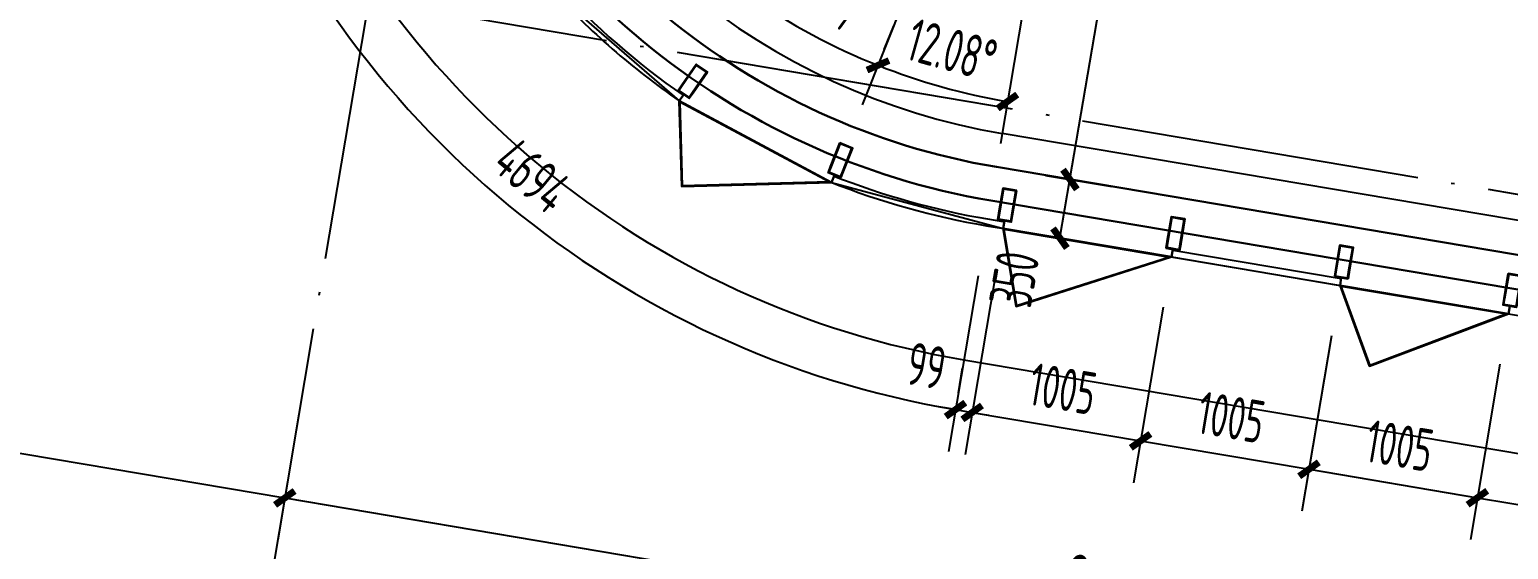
# Model space of a CAD drawing. Extents: x -936 to 12807311, y 101 to 1511157.
# Drawn here: x 12234968 to 12243670, y 1158032 to 1161088 of the extents above; entities that cross this region are included whole.
import ezdxf

# ---------------------------------------------------------------- set-up
doc = ezdxf.new("R2010")
doc.units = 0
doc.header["$LTSCALE"] = 1000
doc.header["$MEASUREMENT"] = 0
doc.linetypes.add('PX-GRID-T2$0$DOTE', pattern=[2.4200000000000004, 2, -0.2, 0.02, -0.2])
doc.layers.add('PX-GLAZ-F2$0$PX-GLAZ-F2$0$_EDO-ALUMINIUM-SECTION', color=90, linetype='Continuous', lineweight=30)
doc.layers.add('PX-GLAZ-F2$0$PX-GLAZ-F2$0$PX-GLAZ-F2$0$板边线', color=36, linetype='Continuous', lineweight=30)
for name, color, linetype in [('PX-GLAZ-F2$0$PX-GLAZ-F2$0$PX-GLAZ-F2$0$幕墙线', 104, 'Continuous'), ('PX-GLAZ-F2$0$PX-GLAZ-F2$0$PX-GLAZ-F2$0$平台轮廓', 3, 'Continuous'), ('PX-GRID-T2$0$DOTE', 1, 'Continuous'), ('PX-GRID-T2$0$PUB_DIM', 3, 'Continuous'), ('PX-PLAN-F2-T2$0$PUB_DIM', 3, 'Continuous'), ('PX-PLAN-F2-T2$0$WALL', 9, 'Continuous')]:
    doc.layers.add(name, color=color, linetype=linetype)
doc.styles.add('PX-GRID-T2$0$XD2008_T3', font='xd-hzs.shx', dxfattribs={"width": 0.7, "bigfont": 'xd-hztxt.shx'})
doc.styles.add('PX-PLAN-F2-T2$0$XD2008_T3', font='xd-hzs.shx', dxfattribs={"width": 0.7, "bigfont": 'xd-hztxt.shx'})
doc.dimstyles.new('PX-GRID-T2$0$_TCH_ARCH&&100', dxfattribs={"dimtxt": 350, "dimasz": 100, "dimexe": 250, "dimexo": 300, "dimgap": 100, "dimtad": 1, "dimdec": 0, "dimzin": 0, "dimdsep": 46, "dimtxsty": 'PX-GRID-T2$0$XD2008_T3', "dimblk": 'PX-GRID-T2$0$_ArchTick', "dimcen": 0.09, "dimclrd": 1, "dimclre": 1, "dimclrt": 4, "dimazin": 2, "dimtfac": 1, "dimtdec": 0, "dimtix": 1, "dimtmove": 2, "dimatfit": 3, "dimfxl": 0, "dimtolj": 1, "dimtzin": 0, "dimarcsym": 0})
doc.dimstyles.new('PX-PLAN-F2-T2$0$_TCH_ARCH&&100', dxfattribs={"dimtxt": 250, "dimasz": 100, "dimexe": 250, "dimexo": 300, "dimgap": 100, "dimtad": 1, "dimdec": 0, "dimzin": 0, "dimdsep": 46, "dimtxsty": 'PX-PLAN-F2-T2$0$XD2008_T3', "dimblk": 'PX-PLAN-F2-T2$0$_ArchTick', "dimcen": 0.09, "dimclrd": 1, "dimclrt": 4, "dimazin": 2, "dimtfac": 1, "dimtdec": 0, "dimtix": 1, "dimtmove": 2, "dimatfit": 3, "dimfxl": 0, "dimtolj": 1, "dimtzin": 0, "dimarcsym": 0})

# ---------------------------------------------------------------- blocks, each defined once
blk = doc.blocks.new('PX-PLAN-F2-T2$0$_ArchTick')
at = {"color": 0, "linetype": 'ByBlock', "const_width": 0.4}
blk.add_lwpolyline([(-0.5, -0.5), (0.5, 0.5)], dxfattribs=at)
blk = doc.blocks.new('*D1023')
at = {"layer": 'Defpoints', "color": 0, "transparency": 16777216}
for p in [(12240598.70817267, 1159935.125151548), (12240696.71771135, 1159918.591388902), (12240514.29463525, 1158837.216149826)]:
    blk.add_point(p, dxfattribs=at)
at = {"layer": 'PX-PLAN-F2-T2$0$PUB_DIM', "color": 0, "lineweight": -2, "transparency": 16777216}
for p, q in [((12240548.80463938, 1159639.30487272), (12240374.69881883, 1158607.233013449)), ((12240646.81417807, 1159622.771110074), (12240472.70835752, 1158590.699250803))]:
    blk.add_line(p, q, dxfattribs=at)
at = {"layer": 'PX-PLAN-F2-T2$0$PUB_DIM', "color": 1, "lineweight": -2, "transparency": 16777216}
for p, q in [((12240416.28509657, 1158853.749912472), (12240317.67833696, 1158870.384423566)), ((12240416.28509657, 1158853.749912472), (12240514.29463525, 1158837.216149826)), ((12240514.29463525, 1158837.216149826), (12240612.90139486, 1158820.581638732))]:
    blk.add_line(p, q, dxfattribs=at)
at = {"layer": 'PX-PLAN-F2-T2$0$PUB_DIM', "color": 1, "lineweight": -2, "transparency": 16777216, "xscale": 100, "yscale": 100, "zscale": 100}
for p, rotation in [((12240416.28509657, 1158853.749912472), 350.4246163875676), ((12240514.29463525, 1158837.216149826), 170.4246163875676)]:
    blk.add_blockref('PX-PLAN-F2-T2$0$_ArchTick', p, dxfattribs=dict(at, rotation=rotation))
at = {"layer": 'PX-PLAN-F2-T2$0$PUB_DIM', "color": 4, "transparency": 16777216, "insert": (12240245.59559524, 1159110.723536835), "char_height": 250, "attachment_point": 5, "rotation": 350.4246163875676, "style": 'PX-PLAN-F2-T2$0$XD2008_T3'}
blk.add_mtext('\\A1;99', dxfattribs=at)
blk = doc.blocks.new('*D1024')
at = {"layer": 'Defpoints', "color": 0, "transparency": 16777216}
for p in [(12240696.71771135, 1159918.591388902), (12241687.71564542, 1159751.414552404), (12241505.29256932, 1158670.039313328)]:
    blk.add_point(p, dxfattribs=at)
at = {"layer": 'PX-PLAN-F2-T2$0$PUB_DIM', "color": 0, "lineweight": -2, "transparency": 16777216}
for p, q in [((12240646.81417807, 1159622.771110074), (12240472.70835752, 1158590.699250803)), ((12241637.81211214, 1159455.594273576), (12241463.70629159, 1158423.522414305))]:
    blk.add_line(p, q, dxfattribs=at)
at = {"layer": 'PX-PLAN-F2-T2$0$PUB_DIM', "color": 1, "lineweight": -2, "transparency": 16777216}
blk.add_line((12240514.29463526, 1158837.216149827), (12241505.29256932, 1158670.039313328), dxfattribs=at)
at = {"layer": 'PX-PLAN-F2-T2$0$PUB_DIM', "color": 1, "lineweight": -2, "transparency": 16777216, "xscale": 100, "yscale": 100, "zscale": 100}
for p, rotation in [((12240514.29463526, 1158837.216149827), 170.4246163875803), ((12241505.29256932, 1158670.039313328), 350.4246163875803)]:
    blk.add_blockref('PX-PLAN-F2-T2$0$_ArchTick', p, dxfattribs=dict(at, rotation=rotation))
at = {"layer": 'PX-PLAN-F2-T2$0$PUB_DIM', "color": 4, "transparency": 16777216, "insert": (12241047.22125225, 1158975.492940698), "char_height": 250, "attachment_point": 5, "rotation": 350.4246163875803, "style": 'PX-PLAN-F2-T2$0$XD2008_T3'}
blk.add_mtext('\\A1;1005', dxfattribs=at)
blk = doc.blocks.new('*D1025')
at = {"layer": 'Defpoints', "color": 0, "transparency": 16777216}
for p in [(12241687.71564542, 1159751.414552403), (12242678.71357949, 1159584.237715904), (12242496.2905034, 1158502.862476828)]:
    blk.add_point(p, dxfattribs=at)
at = {"layer": 'PX-PLAN-F2-T2$0$PUB_DIM', "color": 0, "lineweight": -2, "transparency": 16777216}
for p, q in [((12241637.81211214, 1159455.594273575), (12241463.70629159, 1158423.522414304)), ((12242628.81004621, 1159288.417437076), (12242454.70422566, 1158256.345577805))]:
    blk.add_line(p, q, dxfattribs=at)
at = {"layer": 'PX-PLAN-F2-T2$0$PUB_DIM', "color": 1, "lineweight": -2, "transparency": 16777216}
blk.add_line((12241505.29256932, 1158670.039313327), (12242496.2905034, 1158502.862476828), dxfattribs=at)
at = {"layer": 'PX-PLAN-F2-T2$0$PUB_DIM', "color": 1, "lineweight": -2, "transparency": 16777216, "xscale": 100, "yscale": 100, "zscale": 100}
for p, rotation in [((12241505.29256932, 1158670.039313327), 170.4246163875848), ((12242496.2905034, 1158502.862476828), 350.4246163875848)]:
    blk.add_blockref('PX-PLAN-F2-T2$0$_ArchTick', p, dxfattribs=dict(at, rotation=rotation))
at = {"layer": 'PX-PLAN-F2-T2$0$PUB_DIM', "color": 4, "transparency": 16777216, "insert": (12242038.21918632, 1158808.316104198), "char_height": 250, "attachment_point": 5, "rotation": 350.4246163875849, "style": 'PX-PLAN-F2-T2$0$XD2008_T3'}
blk.add_mtext('\\A1;1005', dxfattribs=at)
blk = doc.blocks.new('*D1026')
at = {"layer": 'Defpoints', "color": 0, "transparency": 16777216}
for p in [(12242678.71357949, 1159584.237715904), (12243669.71151356, 1159417.060879405), (12243487.28843747, 1158335.685640329)]:
    blk.add_point(p, dxfattribs=at)
at = {"layer": 'PX-PLAN-F2-T2$0$PUB_DIM', "color": 0, "lineweight": -2, "transparency": 16777216}
for p, q in [((12242628.81004621, 1159288.417437076), (12242454.70422566, 1158256.345577805)), ((12243619.80798028, 1159121.240600577), (12243445.70215973, 1158089.168741306))]:
    blk.add_line(p, q, dxfattribs=at)
at = {"layer": 'PX-PLAN-F2-T2$0$PUB_DIM', "color": 1, "lineweight": -2, "transparency": 16777216}
blk.add_line((12242496.2905034, 1158502.862476829), (12243487.28843747, 1158335.685640329), dxfattribs=at)
at = {"layer": 'PX-PLAN-F2-T2$0$PUB_DIM', "color": 1, "lineweight": -2, "transparency": 16777216, "xscale": 100, "yscale": 100, "zscale": 100}
for p, rotation in [((12242496.2905034, 1158502.862476829), 170.4246163875718), ((12243487.28843747, 1158335.685640329), 350.4246163875717)]:
    blk.add_blockref('PX-PLAN-F2-T2$0$_ArchTick', p, dxfattribs=dict(at, rotation=rotation))
at = {"layer": 'PX-PLAN-F2-T2$0$PUB_DIM', "color": 4, "transparency": 16777216, "insert": (12243029.21712039, 1158641.139267699), "char_height": 250, "attachment_point": 5, "rotation": 350.4246163875718, "style": 'PX-PLAN-F2-T2$0$XD2008_T3'}
blk.add_mtext('\\A1;1005', dxfattribs=at)
blk = doc.blocks.new('*D1027')
at = {"layer": 'Defpoints', "color": 0, "transparency": 16777216}
for p in [(12243669.71151357, 1159417.060879404), (12244660.70944764, 1159249.884042904), (12244478.28637154, 1158168.508803829)]:
    blk.add_point(p, dxfattribs=at)
at = {"layer": 'PX-PLAN-F2-T2$0$PUB_DIM', "color": 0, "lineweight": -2, "transparency": 16777216}
for p, q in [((12243619.80798028, 1159121.240600577), (12243445.70215973, 1158089.168741305)), ((12244610.80591436, 1158954.063764076), (12244436.70009381, 1157921.991904806))]:
    blk.add_line(p, q, dxfattribs=at)
at = {"layer": 'PX-PLAN-F2-T2$0$PUB_DIM', "color": 1, "lineweight": -2, "transparency": 16777216}
blk.add_line((12243487.28843747, 1158335.685640329), (12244478.28637154, 1158168.508803829), dxfattribs=at)
at = {"layer": 'PX-PLAN-F2-T2$0$PUB_DIM', "color": 1, "lineweight": -2, "transparency": 16777216, "xscale": 100, "yscale": 100, "zscale": 100}
for p, rotation in [((12243487.28843747, 1158335.685640329), 170.4246163875809), ((12244478.28637154, 1158168.508803829), 350.424616387581)]:
    blk.add_blockref('PX-PLAN-F2-T2$0$_ArchTick', p, dxfattribs=dict(at, rotation=rotation))
at = {"layer": 'PX-PLAN-F2-T2$0$PUB_DIM', "color": 4, "transparency": 16777216, "insert": (12244020.21505447, 1158473.9624312), "char_height": 250, "attachment_point": 5, "rotation": 350.42461638758095, "style": 'PX-PLAN-F2-T2$0$XD2008_T3'}
blk.add_mtext('\\A1;1005', dxfattribs=at)
blk = doc.blocks.new('*D1035')
at = {"layer": 'Defpoints', "color": 0, "transparency": 16777216}
for p in [(12241347.26117191, 1164372.429333841), (12240278.19153837, 1161679.257584463), (12240865.25963029, 1161515.20017487), (12240208.81333971, 1160789.167686191)]:
    blk.add_point(p, dxfattribs=at)
at = {"layer": 'PX-PLAN-F2-T2$0$PUB_DIM', "color": 0, "lineweight": -2, "transparency": 16777216}
for p, q in [((12240167.5065147, 1161400.422820604), (12239867.8583215, 1160645.557072493)), ((12240815.35609701, 1161219.379896041), (12240680.25648653, 1160418.530701366))]:
    blk.add_line(p, q, dxfattribs=at)
at = {"layer": 'PX-PLAN-F2-T2$0$PUB_DIM', "color": 1, "lineweight": -2, "transparency": 16777216}
blk.add_arc((12241347.26117191, 1164372.429333841), 3759.764288110659, 248.3491195027002, 260.4246163874505, dxfattribs=at)
at = {"layer": 'PX-PLAN-F2-T2$0$PUB_DIM', "color": 1, "lineweight": -2, "transparency": 16777216, "xscale": 100, "yscale": 100, "zscale": 100}
for p, rotation in [((12239960.09584122, 1160877.919375709), 158.3491195027002), ((12240721.84276426, 1160665.047600389), 350.4246163874505)]:
    blk.add_blockref('PX-PLAN-F2-T2$0$_ArchTick', p, dxfattribs=dict(at, rotation=rotation))
at = {"layer": 'PX-PLAN-F2-T2$0$PUB_DIM', "color": 4, "transparency": 16777216, "insert": (12240395.91270332, 1160968.094646442), "char_height": 250, "attachment_point": 5, "rotation": 344.386867945112, "style": 'PX-PLAN-F2-T2$0$XD2008_T3'}
blk.add_mtext('\\A1;12.08°', dxfattribs=at)
blk = doc.blocks.new('*D1036')
at = {"layer": 'Defpoints', "color": 0, "transparency": 16777216}
for p in [(12241347.26117191, 1164372.429333844), (12239450.51145466, 1161126.17487489), (12239097.57056982, 1161113.806095067), (12239886.30582544, 1160692.029533135)]:
    blk.add_point(p, dxfattribs=at)
at = {"layer": 'PX-PLAN-F2-T2$0$PUB_DIM', "color": 0, "lineweight": -2, "transparency": 16777216}
for p, q in [((12239268.01182125, 1161360.686187038), (12239353.23244696, 1161484.126233024)), ((12239996.99084911, 1160970.864296993), (12240052.33336094, 1161110.281678923))]:
    blk.add_line(p, q, dxfattribs=at)
at = {"layer": 'PX-PLAN-F2-T2$0$PUB_DIM', "color": 1, "lineweight": -2, "transparency": 16777216}
blk.add_arc((12241347.26117191, 1164372.429333844), 3759.764288114384, 235.379549847625, 248.3491195027369, dxfattribs=at)
at = {"layer": 'PX-PLAN-F2-T2$0$PUB_DIM', "color": 1, "lineweight": -2, "transparency": 16777216, "xscale": 100, "yscale": 100, "zscale": 100}
for p, rotation in [((12239211.19807077, 1161278.392823047), 145.379549847625), ((12239960.09584122, 1160877.919375707), 338.3491195027369)]:
    blk.add_blockref('PX-PLAN-F2-T2$0$_ArchTick', p, dxfattribs=dict(at, rotation=rotation))
at = {"layer": 'PX-PLAN-F2-T2$0$PUB_DIM', "color": 4, "transparency": 16777216, "insert": (12239680.4045644, 1161255.35576677), "char_height": 250, "attachment_point": 5, "rotation": 331.86433467518094, "style": 'PX-PLAN-F2-T2$0$XD2008_T3'}
blk.add_mtext('\\A1;12.97°', dxfattribs=at)
blk = doc.blocks.new('*D1041')
at = {"layer": 'Defpoints', "color": 0, "transparency": 16777216}
for p in [(12241347.2611719, 1164372.429333841), (12235917.86791606, 1162341.939346246), (12237090.1429191, 1160739.320033208), (12240383.01607439, 1158656.536393249)]:
    blk.add_point(p, dxfattribs=at)
at = {"layer": 'PX-PLAN-F2-T2$0$PUB_DIM', "color": 0, "lineweight": -2, "transparency": 16777216}
for p, q in [((12236198.86069243, 1162447.025309285), (12236339.35708061, 1162499.568290804)), ((12240432.91960767, 1158952.356672078), (12240457.87137431, 1159100.266811489))]:
    blk.add_line(p, q, dxfattribs=at)
at = {"layer": 'PX-PLAN-F2-T2$0$PUB_DIM', "color": 1, "lineweight": -2, "transparency": 16777216}
blk.add_arc((12241347.2611719, 1164372.429333841), 5596.654269181192, 200.5048423897128, 260.4246163875447, dxfattribs=at)
at = {"layer": 'PX-PLAN-F2-T2$0$PUB_DIM', "color": 1, "lineweight": -2, "transparency": 16777216, "xscale": 100, "yscale": 100, "zscale": 100}
for p, rotation in [((12236105.19643363, 1162411.996654937), 110.5048423897129), ((12240416.28509657, 1158853.749912467), 350.4246163875447)]:
    blk.add_blockref('PX-PLAN-F2-T2$0$_ArchTick', p, dxfattribs=dict(at, rotation=rotation))
at = {"layer": 'PX-PLAN-F2-T2$0$PUB_DIM', "color": 4, "transparency": 16777216, "insert": (12237927.91797974, 1160229.63296885), "char_height": 250, "attachment_point": 5, "rotation": 320.46472938862877, "style": 'PX-PLAN-F2-T2$0$XD2008_T3'}
blk.add_mtext('\\A1;4694', dxfattribs=at)
blk = doc.blocks.new('*D1042')
at = {"layer": 'Defpoints', "color": 0, "transparency": 16777216}
for p in [(12241347.2611719, 1164372.429333845), (12241786.03611426, 1164297.733115968), (12240650.79388543, 1160281.293233954)]:
    blk.add_point(p, dxfattribs=at)
at = {"layer": 'PX-PLAN-F2-T2$0$PUB_DIM', "color": 1, "lineweight": -2, "transparency": 16777216}
blk.add_line((12241089.56882779, 1160206.597016077), (12241786.03611426, 1164297.733115968), dxfattribs=at)
at = {"layer": 'PX-PLAN-F2-T2$0$PUB_DIM', "color": 0, "lineweight": -2, "transparency": 16777216}
for p, q in [((12241643.00628275, 1164322.082244477), (12242032.49037331, 1164255.777208161)), ((12240946.53899628, 1160230.946144585), (12241336.02308683, 1160164.641108269))]:
    blk.add_line(p, q, dxfattribs=at)
at = {"layer": 'PX-PLAN-F2-T2$0$PUB_DIM', "color": 1, "lineweight": -2, "transparency": 16777216, "xscale": 100, "yscale": 100, "zscale": 100}
for p, rotation in [((12241786.03611426, 1164297.733115968), 80.33869558370442), ((12241089.56882779, 1160206.597016077), 260.3386955837044)]:
    blk.add_blockref('PX-PLAN-F2-T2$0$_ArchTick', p, dxfattribs=dict(at, rotation=rotation))
at = {"layer": 'PX-PLAN-F2-T2$0$PUB_DIM', "color": 4, "transparency": 16777216, "insert": (12241215.99363789, 1162289.92538305), "char_height": 250, "attachment_point": 5, "rotation": 80.33869558370442, "style": 'PX-PLAN-F2-T2$0$XD2008_T3'}
blk.add_mtext('\\A1;4150', dxfattribs=at)
blk = doc.blocks.new('*D1043')
at = {"layer": 'Defpoints', "color": 0, "transparency": 16777216}
for p in [(12240650.79388543, 1160281.293233953), (12241089.56882779, 1160206.597016077), (12240592.05483139, 1159936.25267121)]:
    blk.add_point(p, dxfattribs=at)
at = {"layer": 'PX-PLAN-F2-T2$0$PUB_DIM', "color": 0, "lineweight": -2, "transparency": 16777216}
for p, q in [((12240946.53899628, 1160230.946144584), (12241336.02308683, 1160164.64110827)), ((12240887.79994224, 1159885.905581842), (12241277.2840328, 1159819.600545528))]:
    blk.add_line(p, q, dxfattribs=at)
at = {"layer": 'PX-PLAN-F2-T2$0$PUB_DIM', "color": 1, "lineweight": -2, "transparency": 16777216}
blk.add_line((12241030.82977375, 1159861.556453335), (12241089.56882779, 1160206.597016077), dxfattribs=at)
at = {"layer": 'PX-PLAN-F2-T2$0$PUB_DIM', "color": 1, "lineweight": -2, "transparency": 16777216, "xscale": 100, "yscale": 100, "zscale": 100}
for p, rotation in [((12241089.56882779, 1160206.597016077), 80.33869558385372), ((12241030.82977375, 1159861.556453335), 260.3386955838537)]:
    blk.add_blockref('PX-PLAN-F2-T2$0$_ArchTick', p, dxfattribs=dict(at, rotation=rotation))
at = {"layer": 'PX-PLAN-F2-T2$0$PUB_DIM', "color": 4, "transparency": 16777216, "insert": (12240761.7398599, 1159621.581778441), "char_height": 250, "attachment_point": 5, "rotation": 80.33869558385372, "style": 'PX-PLAN-F2-T2$0$XD2008_T3'}
blk.add_mtext('\\A1;350', dxfattribs=at)
blk = doc.blocks.new('PX-GLAZ-F2$0$PX-GLAZ-F2$0$标准块')
at = {"layer": 'PX-GLAZ-F2$0$PX-GLAZ-F2$0$_EDO-ALUMINIUM-SECTION'}
blk.add_line((0, 0), (0.003930399194359779, -45.99634640989825, 0.08170139435610035), dxfattribs=at)
at = {"layer": 'PX-GLAZ-F2$0$PX-GLAZ-F2$0$_EDO-ALUMINIUM-SECTION', "extrusion": (1.582938578771372e-17, 0.001776255547346146, 0.9999984224568711)}
for points in [[(40.00000000745058, -48.99682280369665), (40.00000000745058, -84.9997323684765), (40.00005751848221, -232.9989440002123), (-39.99993549473584, -232.9989529884207), (-39.99999388121068, -85.16722874860984), (-40.00000705569983, -45.9998373127823), (40.00000000745058, -45.99300130209959)], [(37.00000000931323, -48.99682280276532), (37.00000001117587, -84.9997323684765), (37.00000001117587, -84.9997323684765), (37.00005752034485, -229.9989538018185), (-36.99993549287319, -229.9989621157482), (-36.9999930113554, -84.99974068426889), (-36.99999394081533, -84.99973236940782), (-37.00000604242086, -48.99957150742597), (37.00000000745058, -48.99324819854563)]]:
    blk.add_lwpolyline(points, close=True, dxfattribs=at)
blk = doc.blocks.new('PX-GLAZ-F2')
for p, q in [((12241687.74259586, 1159751.574035049, 38.58800248237647), (12242678.71358961, 1159584.237714202)), ((12241694.40274809, 1159791.015667524, 38.58800248237647), (12242685.37374183, 1159623.679346677))]:
    blk.add_line(p, q)
for points in [[(12238038.33241152, 1161322.676809858, 0.05553052392117306), (12238790.64240056, 1160669.227954382, 0.05553052392117306)], [(12238067.74511161, 1161349.785721183, 0.05553052392121521), (12238813.36790075, 1160702.145299978, 0.05553052392121521)], [(12239682.24367667, 1160191.793408602, 0.05302241359227782), (12240598.70817267, 1159935.125151554), (12240687.72128312, 1159920.109045364)], [(12239697.04383219, 1160228.954616827, 0.05302241359223121), (12240605.36197711, 1159974.567855398), (12240694.37508756, 1159959.551749208)]]:
    blk.add_lwpolyline(points, format="xyb")
at = {"layer": 'PX-GLAZ-F2$0$PX-GLAZ-F2$0$_EDO-ALUMINIUM-SECTION'}
blk.add_lwpolyline([(12224760.25128515, 1188028.388679824), (12226613.69519658, 1186174.955012612, -0.1072892985715656), (12231238.85093749, 1178985.017986849), (12237273.5785629, 1162848.563401733, 0.2675740430315334), (12240624.37258755, 1160082.915822869), (12251365.84168272, 1158270.878924541, 0.4142081068710295), (12256378.8234796, 1161836.591839584), (12258925.60882612, 1176931.819757678)], format="xyb", dxfattribs=at)
for points in [[(12238790.64240056, 1160669.227954388), (12238805.64236086, 1160165.680695803), (12239686.98581696, 1160189.907876084)], [(12238793.79529607, 1160664.139939225), (12238808.55190959, 1160168.761809401), (12239675.59718801, 1160192.595948211)], [(12240696.71771135, 1159918.591388901), (12240772.27114527, 1159460.16002422), (12241687.74254677, 1159751.574019422)], [(12240700.3607658, 1159914.935119876), (12240774.66704978, 1159464.071017387), (12241675.02689336, 1159750.674682672)], [(12242678.71357949, 1159584.237715899), (12242852.27655223, 1159109.272588539), (12243669.71151356, 1159417.0608794)], [(12242683.30223069, 1159580.421243574), (12242854.0545371, 1159113.147667407), (12243658.25201532, 1159415.951656769)]]:
    blk.add_lwpolyline(points, close=True, dxfattribs=at)
at = {"layer": 'PX-GLAZ-F2$0$PX-GLAZ-F2$0$PX-GLAZ-F2$0$幕墙线'}
for points in [[(12234971.93615347, 1167320.912007895), (12235646.94061626, 1166768.076465182), (12235999.18622602, 1165826.195462254), (12235675.68926519, 1165438.139669946), (12236351.2242032, 1164884.869662615), (12236703.2621794, 1163943.543861784), (12236379.76521755, 1163555.488068268), (12237037.81767952, 1163048.965022572), (12237441.69172554, 1162137.137916476), (12237235.12489056, 1161675.586879605), (12238039.10505406, 1161322.005636124), (12238790.64236618, 1160669.227920012), (12238805.64232649, 1160165.680661426), (12239686.98578258, 1160189.907841707), (12240696.71767698, 1159918.591354524), (12240772.27111089, 1159460.159989844), (12241687.74251239, 1159751.573985045), (12242678.71354511, 1159584.237681523), (12242852.27651785, 1159109.272554162), (12243669.71147919, 1159417.060845023), (12244660.70941326, 1159249.884008524)], [(12240696.71771135, 1159918.591388908), (12251339.92596504, 1158123.130646873)]]:
    blk.add_lwpolyline(points, dxfattribs=at)
for points in [[(12238038.33241152, 1161322.676809858, 0.05553052392125191), (12238790.64240056, 1160669.227954382)], [(12239682.24367668, 1160191.793408602, 0.0530224135921825), (12240598.70817267, 1159935.125151554), (12240687.72128312, 1159920.109045364)], [(12240696.71771135, 1159918.591388909), (12251340.17726784, 1158123.088253237, 0.06720937160839277), (12252543.85395348, 1158083.466880088)]]:
    blk.add_lwpolyline(points, format="xyb", dxfattribs=at)
at = {"layer": 'PX-GLAZ-F2$0$PX-GLAZ-F2$0$PX-GLAZ-F2$0$平台轮廓', "ltscale": 100}
blk.add_lwpolyline([(12224100.1653158, 1188475.75602978), (12223535.18085895, 1187910.770840481), (12225942.02942006, 1185503.928528109, -0.1072895632526993), (12230349.13991877, 1178652.956953138), (12236383.05545681, 1162515.910651781, 0.2675740428470937), (12240465.63208266, 1159146.271074891), (12251256.42476282, 1157325.913514771, 0.414208106871037), (12258631.84625697, 1162572.019872548), (12261003.95114493, 1176631.887139511, -0.414213222373079), (12266766.08529776, 1180730.393204295), (12271464.47561844, 1179938.386453936, -0.197624323764968), (12274687.28636963, 1177917.663836213), (12277074.97876072, 1174576.912662164, 0.1972663651005048), (12281463.10264201, 1171846.089276327), (12294714.9260508, 1169610.329047972), (12294846.94838936, 1170392.853351991)], format="xyb", dxfattribs=at)
at = {"layer": 'PX-GLAZ-F2$0$PX-GLAZ-F2$0$PX-GLAZ-F2$0$板边线', "color": 30}
blk.add_lwpolyline([(12229273.0996878, 1193648.597605203), (12224347.57565513, 1188723.342640019), (12226754.40381288, 1186316.49592862, -0.107289298571393), (12231425.46680681, 1179055.194763648), (12237460.19443223, 1162918.740178538, 0.2675740430316652), (12240656.9289615, 1160280.248810203), (12251398.39805667, 1158468.211911886, 0.4142081068710582), (12256180.89793185, 1161869.98400325), (12261231.54395663, 1191806.018063687)], format="xyb", dxfattribs=at)
at = {"layer": 'PX-GLAZ-F2$0$PX-GLAZ-F2$0$_EDO-ALUMINIUM-SECTION', "extrusion": (0.0006747888412181373, 0.001692582040630249, 0.99999833991165), "rotation": 145.3794963148469}
blk.add_blockref('PX-GLAZ-F2$0$PX-GLAZ-F2$0$标准块', (12238787.85369643, 1160653.588238974, 10223.12724637233), dxfattribs=at)
at = {"layer": 'PX-GLAZ-F2$0$PX-GLAZ-F2$0$_EDO-ALUMINIUM-SECTION', "extrusion": (0.000277702414830609, 0.001800848498571435, 0.9999983399116491), "rotation": 158.3490845010471}
blk.add_blockref('PX-GLAZ-F2$0$PX-GLAZ-F2$0$标准块', (12239686.50690283, 1160181.905326182, 5488.316884111625), dxfattribs=at)
at = {"layer": 'PX-GLAZ-F2$0$PX-GLAZ-F2$0$_EDO-ALUMINIUM-SECTION', "extrusion": (-0.02129723283385184, 0.01402217306929354, 0.9996748504068889), "rotation": 293.7904788945926}
for p in [(-7700108.247537755, 9582726.909070935, -244428.3888121312), (-7700918.913391648, 9584565.58281477, -244475.2882036133)]:
    blk.add_blockref('PX-GLAZ-F2$0$PX-GLAZ-F2$0$标准块', p, dxfattribs=at)
at = {"layer": 'PX-GLAZ-F2$0$PX-GLAZ-F2$0$_EDO-ALUMINIUM-SECTION', "extrusion": (-0.02696763587394188, 0.006350670044568057, 0.9996161341261732), "rotation": 273.6744867722895}
for p in [(-3934937.369629577, 11645429.68955533, -322764.1782317574), (-3935066.235653927, 11647434.78431457, -322819.7513432267)]:
    blk.add_blockref('PX-GLAZ-F2$0$PX-GLAZ-F2$0$标准块', p, dxfattribs=at)
blk = doc.blocks.new('PX-GRID-T2$0$_ArchTick')
at = {"color": 0, "linetype": 'ByBlock', "const_width": 0.4}
blk.add_lwpolyline([(-0.5, -0.5), (0.5, 0.5)], dxfattribs=at)
blk = doc.blocks.new('*D2292')
at = {"layer": 'Defpoints', "color": 0, "transparency": 16777216}
for p in [(12229010.03856139, 1160404.375097764), (12236602.74055964, 1159123.408132673), (12236469.64720788, 1158334.521154762)]:
    blk.add_point(p, dxfattribs=at)
at = {"layer": 'PX-GRID-T2$0$PUB_DIM', "color": 1, "lineweight": -2, "transparency": 16777216}
for p, q in [((12228960.13075756, 1160108.555539391), (12228835.3553731, 1159368.971821209)), ((12228876.94520963, 1159615.488119854), (12236469.64720788, 1158334.521154762)), ((12236552.83275581, 1158827.588574299), (12236428.05737135, 1158088.004856118))]:
    blk.add_line(p, q, dxfattribs=at)
at = {"layer": 'PX-GRID-T2$0$PUB_DIM', "color": 1, "lineweight": -2, "transparency": 16777216, "xscale": 100, "yscale": 100, "zscale": 100}
for p, rotation in [((12228876.94520963, 1159615.488119854), 170.423789247324), ((12236469.64720788, 1158334.521154762), 350.423789247324)]:
    blk.add_blockref('PX-GRID-T2$0$_ArchTick', p, dxfattribs=dict(at, rotation=rotation))
at = {"layer": 'PX-GRID-T2$0$PUB_DIM', "color": 4, "transparency": 16777216, "insert": (12232719.04502894, 1159246.172565817), "char_height": 350, "attachment_point": 5, "rotation": 350.42378924729826, "style": 'PX-GRID-T2$0$XD2008_T3'}
blk.add_mtext('\\A1;7700', dxfattribs=at)
blk = doc.blocks.new('*D2293')
at = {"layer": 'Defpoints', "color": 0, "transparency": 16777216}
for p in [(12236602.74055965, 1159123.408132673), (12246266.17946653, 1157493.086540737), (12246133.08611476, 1156704.199562825)]:
    blk.add_point(p, dxfattribs=at)
at = {"layer": 'PX-GRID-T2$0$PUB_DIM', "color": 1, "lineweight": -2, "transparency": 16777216}
for p, q in [((12236552.83275581, 1158827.588574299), (12236428.05737135, 1158088.004856117)), ((12236469.64720788, 1158334.521154762), (12246133.08611476, 1156704.199562825)), ((12246216.27166269, 1157197.266982363), (12246091.49627823, 1156457.683264181))]:
    blk.add_line(p, q, dxfattribs=at)
at = {"layer": 'PX-GRID-T2$0$PUB_DIM', "color": 1, "lineweight": -2, "transparency": 16777216, "xscale": 100, "yscale": 100, "zscale": 100}
for p, rotation in [((12236469.64720788, 1158334.521154762), 170.4237892473239), ((12246133.08611476, 1156704.199562825), 350.4237892473239)]:
    blk.add_blockref('PX-GRID-T2$0$_ArchTick', p, dxfattribs=dict(at, rotation=rotation))
at = {"layer": 'PX-GRID-T2$0$PUB_DIM', "color": 4, "transparency": 16777216, "insert": (12241347.1154815, 1157790.528287304), "char_height": 350, "attachment_point": 5, "rotation": 350.42378924730633, "style": 'PX-GRID-T2$0$XD2008_T3'}
blk.add_mtext('\\A1;9800', dxfattribs=at)
blk = doc.blocks.new('PX-PLAN-F2-T2')
at = {"layer": 'PX-PLAN-F2-T2$0$WALL'}
for p, q in [((12251431.66707884, 1158665.425431086), (12240690.19798368, 1160477.462329404)), ((12251398.39805666, 1158468.211911868), (12240656.92896148, 1160280.248810186))]:
    blk.add_line(p, q, dxfattribs=at)
for centre, radius, start, end in [((12241347.26117189, 1164372.429333826), 3949.999999853258, 200.5048423897244, 260.4246163874972), ((12241347.26117188, 1164372.429333827), 4149.999999853704, 200.5048423897387, 260.424616387527)]:
    blk.add_arc(centre, radius, start, end, dxfattribs=at)
at = {"layer": 'PX-PLAN-F2-T2$0$PUB_DIM'}
dim = blk.add_angular_dim_3p(base=(12237090.1429191, 1160739.320033208), center=(12241347.2611719, 1164372.429333842), p1=(12235917.86791605, 1162341.939346246), p2=(12240383.01607438, 1158656.536393248), text='4694', dimstyle='PX-PLAN-F2-T2$0$_TCH_ARCH&&100', dxfattribs=at)
dim.commit()
dim.dimension.update_dxf_attribs({"geometry": '*D1041', "text_midpoint": (12237927.91797974, 1160229.63296885)})
for base, center, p1, p2, picture, middle in [((12239450.51145466, 1161126.17487489), (12241347.26117191, 1164372.429333844), (12239097.57056982, 1161113.806095068), (12239886.30582544, 1160692.029533135), '*D1036', (12239680.4045644, 1161255.35576677)), ((12240208.81333971, 1160789.167686191), (12241347.2611719, 1164372.429333841), (12240278.19153837, 1161679.257584462), (12240865.25963029, 1161515.200174869), '*D1035', (12240395.91270333, 1160968.094646442))]:
    dim = blk.add_angular_dim_3p(base=base, center=center, p1=p1, p2=p2, dimstyle='PX-PLAN-F2-T2$0$_TCH_ARCH&&100', dxfattribs=at)
    dim.commit()
    dim.dimension.update_dxf_attribs({"geometry": picture, "text_midpoint": middle})
for p1, p2, distance, picture, middle in [((12240650.79388543, 1160281.293233954), (12241347.2611719, 1164372.429333845), -445.0876037465509, '*D1042', (12241215.99363789, 1162289.92538305)), ((12240696.71771135, 1159918.591388902), (12241687.71564542, 1159751.414552403), -1096.6542693017261, '*D1024', (12241047.22125225, 1158975.492940698)), ((12241687.71564542, 1159751.414552403), (12242678.71357949, 1159584.237715904), -1096.6542693014048, '*D1025', (12242038.21918632, 1158808.316104198)), ((12242678.71357949, 1159584.237715904), (12243669.71151356, 1159417.060879404), -1096.6542693001766, '*D1026', (12243029.21712039, 1158641.139267699)), ((12243669.71151356, 1159417.060879404), (12244660.70944764, 1159249.884042904), -1096.6542693020356, '*D1027', (12244020.21505447, 1158473.9624312))]:
    dim = blk.add_aligned_dim(p1=p1, p2=p2, distance=distance, dimstyle='PX-PLAN-F2-T2$0$_TCH_ARCH&&100', dxfattribs=at)
    dim.commit()
    dim.dimension.update_dxf_attribs({"geometry": picture, "text_midpoint": middle})
for base, p1, p2, angle, picture, middle in [((12241089.56882779, 1160206.597016077), (12240592.05483139, 1159936.25267121), (12240650.79388543, 1160281.293233953), 80.33869558355312, '*D1043', (12240761.7398599, 1159621.581778441)), ((12240514.29463525, 1158837.216149826), (12240598.70817267, 1159935.125151548), (12240696.71771135, 1159918.591388902), 350.42461638676707, '*D1023', (12240245.59559524, 1159110.723536835))]:
    dim = blk.add_linear_dim(base=base, p1=p1, p2=p2, angle=angle, dimstyle='PX-PLAN-F2-T2$0$_TCH_ARCH&&100', dxfattribs=at)
    dim.commit()
    dim.dimension.update_dxf_attribs({"geometry": picture, "text_midpoint": middle, "dimtype": 161})
blk = doc.blocks.new('PX-GRID-T2')
at = {"layer": 'PX-GRID-T2$0$DOTE', "linetype": 'PX-GRID-T2$0$DOTE'}
for p, q in [((12245896.85436417, 1214212.601202135), (12236203.44941654, 1156756.681477912)), ((12222073.6274724, 1163772.686394484), (12268320.18726927, 1155970.415824316))]:
    blk.add_line(p, q, dxfattribs=at)
at = {"layer": 'PX-GRID-T2$0$PUB_DIM'}
for base, p1, p2, angle, picture, middle, turn in [((12236469.64720788, 1158334.521154762), (12229010.03856139, 1160404.375097764), (12236602.74055965, 1159123.408132673), 350.42378924733373, '*D2292', (12232719.04502894, 1159246.172565817), 350.4237892472983), ((12246133.08611476, 1156704.199562825), (12236602.74055965, 1159123.408132673), (12246266.17946653, 1157493.086540736), 350.4237892473199, '*D2293', (12241347.1154815, 1157790.528287304), 350.4237892473063)]:
    dim = blk.add_linear_dim(base=base, p1=p1, p2=p2, angle=angle, dimstyle='PX-GRID-T2$0$_TCH_ARCH&&100', override={"dimgap": 0}, dxfattribs=at)
    dim.commit()
    dim.dimension.update_dxf_attribs({"geometry": picture, "text_midpoint": middle, "dimtype": 161, "text_rotation": turn})

msp = doc.modelspace()

# ---------------------------------------------------------------- block references
for name in ['PX-PLAN-F2-T2', 'PX-GRID-T2', 'PX-GLAZ-F2']:
    msp.add_blockref(name, (0, 0))

doc.saveas('drawing.dxf')
